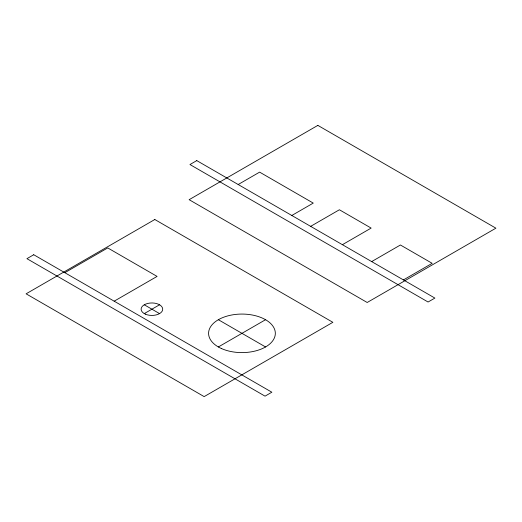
<?xml version="1.0" encoding="UTF-8"?>
<svg xmlns="http://www.w3.org/2000/svg" width="522" height="522" viewBox="0 0 522 522"><rect width="100%" height="100%" fill="white"/><g stroke="black" fill="none" stroke-linecap="round" stroke-linejoin="round"><path stroke-width="0.78" d="M64.839 272.693L107.741 247.924L157.083 276.412L114.181 301.181M238.182 184.514L259.63 172.13L313.259 203.097L291.811 215.482M144.274 313.605L159.549 304.783M310.649 226.359L339.391 209.759L371.142 228.088L342.399 244.688M218.359 346.96L265.554 319.712M371.677 261.587L400.42 244.994L432.17 263.323L403.428 279.923M218.359 319.712L265.554 346.96M144.274 304.783L159.549 313.605M33.734 254.736L26.922 258.671L265.039 396.146L271.851 392.211L33.734 254.736M196.768 160.606L189.956 164.541L428.073 302.016L434.885 298.082L196.768 160.606M154.812 219.508L26.1 293.821L204.154 396.616L332.866 322.309L154.812 219.508M317.846 125.384L189.134 199.691L367.188 302.492L495.9 228.179L317.846 125.384M221.641 348.624A33.369 19.268 0 0 0 275.042 335.855A33.369 19.268 0 0 0 229.184 315.536A33.369 19.268 0 0 0 221.641 348.624M145.338 314.14A10.799 6.238 0 0 0 162.623 310.009A10.799 6.238 0 0 0 147.778 303.432A10.799 6.238 0 0 0 145.338 314.14"/></g></svg>
